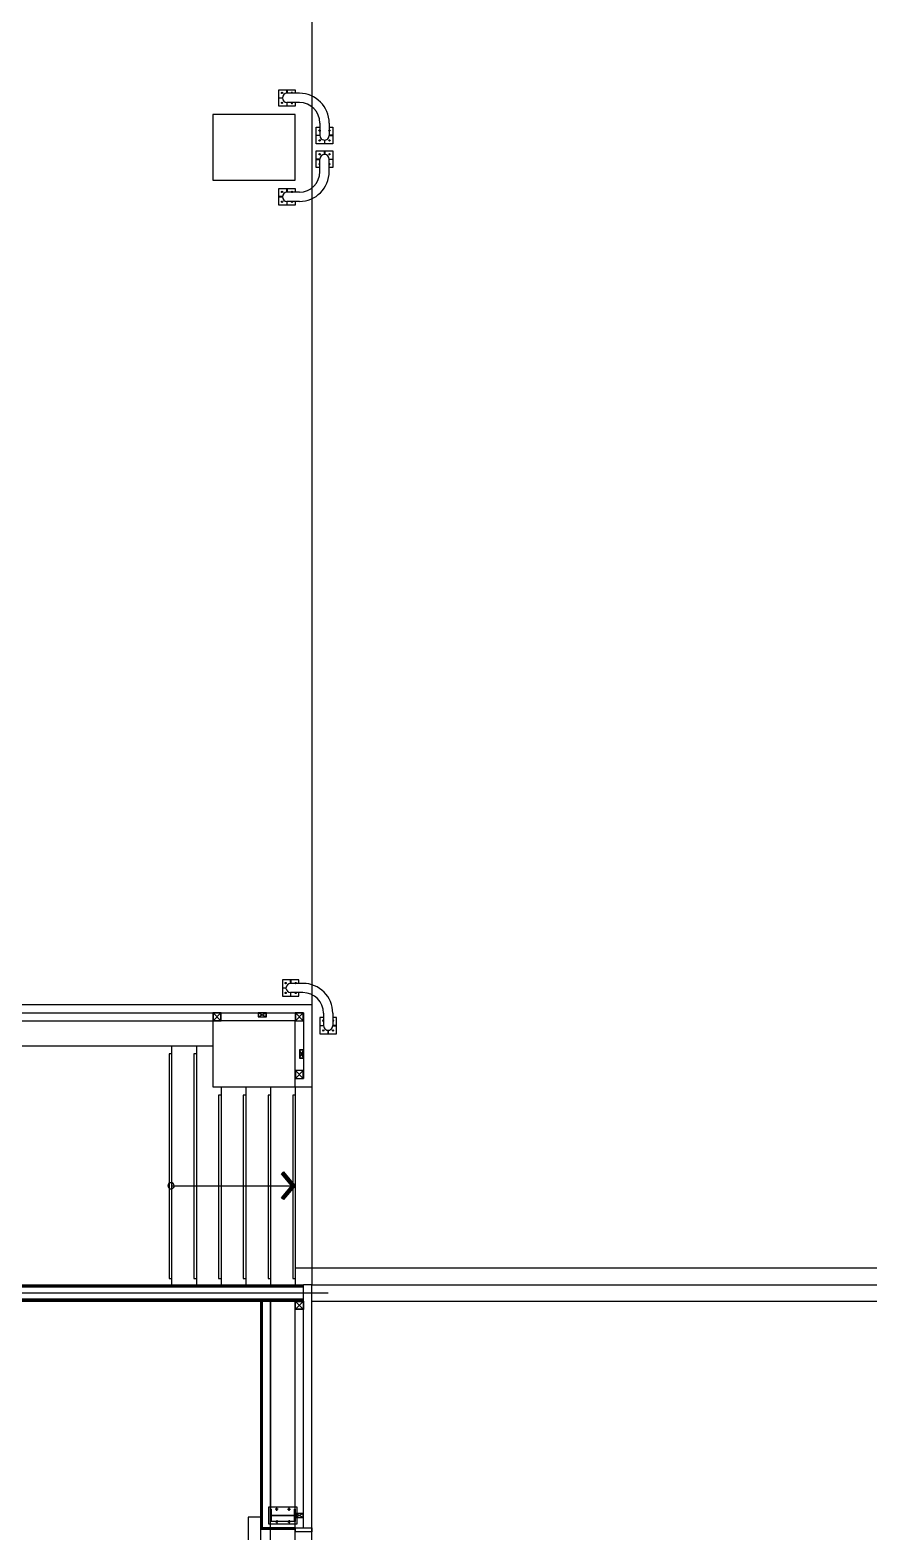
# Model space of a CAD drawing. Header units: millimetres. Extents: x 0 to 356400, y 0 to 68257.
# Drawn here: x 111347 to 111755, y 3366 to 4095 of the extents above; entities that cross this region are included whole.
import ezdxf

# ---------------------------------------------------------------- set-up
doc = ezdxf.new("R2010")
doc.units = ezdxf.units.MM
doc.header["$LTSCALE"] = 75
doc.linetypes.add('HID', pattern=[2.3, 1.5, -0.8])
for name, color, linetype in [('1', 7, 'Continuous'), ('6', 6, 'Continuous'), ('8', 8, 'Continuous'), ('SS-PLATE', 32, 'Continuous')]:
    doc.layers.add(name, color=color, linetype=linetype)

# ---------------------------------------------------------------- blocks, each defined once
blk = doc.blocks.new('BOLT')
at = {"layer": '1', "color": 251}
for p, q in [((-21, 0), (21, 0)), ((0, -21), (0, 21))]:
    blk.add_line(p, q, dxfattribs=at)
at = {"layer": '6', "color": 251}
blk.add_circle((0, 0), 11, dxfattribs=at)
blk = doc.blocks.new('WC2_BP')
at = {"layer": 'SS-PLATE', "color": 251, "ltscale": 0.05}
blk.add_lwpolyline([(-175, -100), (175, -100), (175, 100), (-175, 100)], close=True, dxfattribs=at)
at = {"linetype": 'HID', "yscale": 0.909090909090909, "zscale": 0.909090909090909}
for p, xscale in [((-75, 75), -0.909090909090909), ((75, 75), 0.909090909090909)]:
    blk.add_blockref('BOLT', p, dxfattribs=dict(at, xscale=xscale))
at = {"linetype": 'HID', "yscale": 0.909090909090909, "zscale": 0.909090909090909, "rotation": 180}
for p, xscale in [((-75, -75), 0.909090909090909), ((75, -75), -0.909090909090909)]:
    blk.add_blockref('BOLT', p, dxfattribs=dict(at, xscale=xscale))
blk = doc.blocks.new('G$C7369CDF7')
at = {"layer": '8'}
for p, q in [((97230, 58050), (97230, 73150)), ((97030, 58050), (97030, 72950)), ((96830, 72750), (96830, 57850)), ((97230, 58050), (97230, 58894)), ((93986, 58350), (93786, 58350)), ((93786, 58350), (93786, 58306)), ((93884, 58346), (93884, 58306)), ((93888, 58346), (93884, 58346)), ((93888, 58306), (93888, 58346)), ((93986, 58150), (93986, 58350)), ((82936, 58262), (83086, 58262)), ((82936, 58150), (83086, 58150)), ((82986, 58262), (82986, 58306)), ((82986, 58306), (83186, 58306)), ((82986, 58106), (82986, 58150)), ((83084, 58302), (83084, 58262)), ((83088, 58302), (83084, 58302)), ((83084, 58110), (83084, 58150)), ((83088, 58262), (83088, 58302)), ((83088, 58150), (83088, 58110)), ((83182, 58208), (83142, 58208)), ((83142, 58204), (83182, 58204)), ((83182, 58204), (83182, 58208)), ((83186, 58306), (83186, 58106)), ((83274, 58106), (83274, 58306)), ((83274, 58306), (83474, 58306)), ((83278, 58204), (83278, 58208)), ((83278, 58208), (83318, 58208)), ((83318, 58204), (83278, 58204)), ((83372, 58302), (83376, 58302)), ((83372, 58262), (83372, 58302)), ((83372, 58150), (83372, 58110)), ((83524, 58262), (83374, 58262)), ((83524, 58150), (83374, 58150)), ((83376, 58302), (83376, 58262)), ((83376, 58110), (83376, 58150)), ((83474, 58306), (83474, 58262)), ((83474, 58150), (83474, 58106)), ((93736, 58306), (93886, 58306)), ((93736, 58194), (93886, 58194)), ((93786, 58194), (93786, 58150)), ((93786, 58150), (93986, 58150)), ((93884, 58154), (93884, 58194)), ((93888, 58154), (93884, 58154)), ((93888, 58194), (93888, 58154)), ((93982, 58252), (93942, 58252)), ((93942, 58248), (93982, 58248)), ((93982, 58248), (93982, 58252)), ((97130, 44950), (97130, 58250)), ((21630, 58050), (97030, 58050)), ((83186, 58106), (82986, 58106)), ((83088, 58110), (83084, 58110)), ((83474, 58106), (83274, 58106)), ((83372, 58110), (83376, 58110)), ((93630, 57450), (93630, 58050)), ((93630, 58050), (94630, 58050)), ((94630, 57850), (94630, 58050)), ((97030, 58050), (97030, 57950)), ((97130, 58050), (97030, 58050)), ((105230, 58050), (97130, 58050)), ((99980, 57850), (99980, 58050)), ((99980, 58050), (100030, 58050)), ((99982, 58048), (100028, 58048)), ((99982, 57852), (99982, 58048)), ((100028, 58048), (100028, 57852)), ((100030, 58050), (100030, 57850)), ((82530, 57650), (82530, 57850)), ((82530, 57850), (82574, 57850)), ((82574, 57900), (82574, 57750)), ((82686, 57900), (82686, 57750)), ((82686, 57850), (82730, 57850)), ((82730, 57850), (82730, 57650)), ((83630, 57850), (82830, 57850)), ((82830, 57850), (82830, 56850)), ((83630, 56850), (83630, 57850)), ((83730, 57650), (83730, 57850)), ((83730, 57850), (83774, 57850)), ((83774, 57900), (83774, 57750)), ((83886, 57900), (83886, 57750)), ((83886, 57850), (83930, 57850)), ((83930, 57850), (83930, 57650)), ((93374, 57894), (93330, 57894)), ((93330, 57894), (93330, 57694)), ((93334, 57796), (93374, 57796)), ((93334, 57792), (93334, 57796)), ((93374, 57792), (93334, 57792)), ((93374, 57944), (93374, 57794)), ((93486, 57944), (93486, 57794)), ((93530, 57894), (93486, 57894)), ((93526, 57796), (93486, 57796)), ((93486, 57792), (93526, 57792)), ((93526, 57792), (93526, 57796)), ((93530, 57694), (93530, 57894)), ((93730, 57450), (93730, 57950)), ((93730, 57950), (94530, 57950)), ((93830, 57950), (93730, 57950)), ((93730, 57950), (93730, 57850)), ((93730, 57850), (93830, 57850)), ((93733, 57852), (93828, 57948)), ((93733, 57948), (93828, 57852)), ((93828, 57948), (93733, 57948)), ((93733, 57948), (93733, 57852)), ((93733, 57852), (93828, 57852)), ((93828, 57852), (93828, 57948)), ((93830, 57850), (93830, 57950)), ((94630, 57850), (93830, 57850)), ((93830, 57850), (93830, 56850)), ((94280, 57950, -103000), (94180, 57950, -103000)), ((94180, 57950, -103000), (94180, 57900, -103000)), ((94180, 57900, -103000), (94280, 57900, -103000)), ((94183, 57902, -103000), (94278, 57948, -103000)), ((94183, 57948, -103000), (94278, 57902, -103000)), ((94278, 57948, -103000), (94183, 57948, -103000)), ((94183, 57948, -103000), (94183, 57902, -103000)), ((94183, 57902, -103000), (94278, 57902, -103000)), ((94278, 57902, -103000), (94278, 57948, -103000)), ((94280, 57900, -103000), (94280, 57950, -103000)), ((94530, 57950), (94430, 57950)), ((94430, 57950), (94430, 57850)), ((94430, 57850), (94530, 57850)), ((94433, 57852), (94528, 57948)), ((94433, 57948), (94528, 57852)), ((94528, 57948), (94433, 57948)), ((94433, 57948), (94433, 57852)), ((94433, 57852), (94528, 57852)), ((94528, 57852), (94528, 57948)), ((94530, 57850), (94530, 57950)), ((94630, 57850), (97030, 57850)), ((94630, 56850), (94630, 57850)), ((94730, 57850), (94730, 57820)), ((94730, 57820), (96955, 57820)), ((95662, 57708), (95830, 57850)), ((95830, 57806), (95684, 57683)), ((95830, 56350), (95830, 57850)), ((95830, 57850), (95998, 57708)), ((95976, 57683), (95830, 57806)), ((96955, 57820), (96955, 57850)), ((97030, 48850), (97030, 57950)), ((97130, 57950), (97030, 57950)), ((97043, 48863), (97043, 57950)), ((97055, 48875), (97055, 57950)), ((99980, 57950), (97130, 57950)), ((97205, 57950), (97205, 48875)), ((97218, 57950), (97218, 48863)), ((97230, 48850), (97230, 57950)), ((97230, 57850), (97230, 57950)), ((97230, 57950), (97330, 57950)), ((104830, 57850), (97230, 57850)), ((97330, 57850), (97230, 57850)), ((97328, 57852), (97233, 57948)), ((97328, 57948), (97233, 57852)), ((97233, 57852), (97233, 57948)), ((97233, 57948), (97328, 57948)), ((97328, 57852), (97233, 57852)), ((97328, 57948), (97328, 57852)), ((97330, 57950), (97330, 57850)), ((99808, 57948, -103000), (99853, 57852, -103000)), ((99853, 57948, -103000), (99808, 57852, -103000)), ((99830, 57550, -103000), (99830, 57850, -103000)), ((99905, 57850), (99905, 57550)), ((99980, 57850), (99980, 57450)), ((100030, 57850), (99980, 57850)), ((100028, 57852), (99982, 57852)), ((99990, 57850), (99990, 57440)), ((100000, 57850), (100000, 57430)), ((101155, 57850), (100030, 57850)), ((82730, 57650), (82530, 57650)), ((82534, 57752), (82574, 57752)), ((82534, 57748), (82534, 57752)), ((82574, 57748), (82534, 57748)), ((82628, 57654), (82628, 57694)), ((82632, 57654), (82628, 57654)), ((82632, 57694), (82632, 57654)), ((82726, 57752), (82686, 57752)), ((82686, 57748), (82726, 57748)), ((82726, 57748), (82726, 57752)), ((83930, 57650), (83730, 57650)), ((83734, 57748), (83734, 57752)), ((83734, 57752), (83774, 57752)), ((83774, 57748), (83734, 57748)), ((83828, 57694), (83828, 57654)), ((83828, 57654), (83832, 57654)), ((83832, 57654), (83832, 57694)), ((83926, 57752), (83886, 57752)), ((83886, 57748), (83926, 57748)), ((83926, 57748), (83926, 57752)), ((93330, 57694), (93530, 57694)), ((93428, 57698), (93428, 57738)), ((93432, 57698), (93428, 57698)), ((93432, 57738), (93432, 57698)), ((95684, 57683), (95662, 57708)), ((95998, 57708), (95976, 57683)), ((99827, 57700, -103000), (99834, 57700, -103000)), ((93630, 50473), (93630, 57450)), ((93780, 57500, -103000), (93730, 57500, -103000)), ((93730, 57500, -103000), (93730, 57400, -103000)), ((93730, 50473), (93730, 57450)), ((93778, 57402, -103000), (93733, 57498, -103000)), ((93733, 57402, -103000), (93778, 57498, -103000)), ((93778, 57498, -103000), (93733, 57498, -103000)), ((93733, 57498, -103000), (93733, 57402, -103000)), ((93778, 57402, -103000), (93778, 57498, -103000)), ((93780, 57400, -103000), (93780, 57500, -103000)), ((94630, 57550), (97030, 57550)), ((94730, 57550), (94730, 57520)), ((94730, 57520), (96955, 57520)), ((96955, 57520), (96955, 57550)), ((104830, 57550), (97230, 57550)), ((97230, 57550), (99905, 57550)), ((97230, 57450), (99980, 57450)), ((97230, 57440), (99990, 57440)), ((97230, 57430), (100000, 57430)), ((99850, 57430), (99850, 57280)), ((100000, 57430), (102360, 57430)), ((93730, 57400, -103000), (93780, 57400, -103000)), ((93733, 57402, -103000), (93778, 57402, -103000)), ((94630, 57250), (97030, 57250)), ((94730, 57250), (94730, 57220)), ((96955, 57220), (96955, 57250)), ((99850, 57280), (102510, 57280)), ((94730, 57220), (96955, 57220)), ((93830, 56950), (93730, 56950)), ((93730, 56950), (93730, 56850)), ((93733, 56852), (93828, 56948)), ((93733, 56948), (93828, 56852)), ((93828, 56948), (93733, 56948)), ((93733, 56948), (93733, 56852)), ((93828, 56852), (93828, 56948)), ((93830, 56850), (93830, 56950)), ((94630, 56950), (97030, 56950)), ((94730, 56950), (94730, 56920)), ((94730, 56920), (96955, 56920)), ((96955, 56920), (96955, 56950)), ((82830, 56850), (83630, 56850)), ((93730, 56850), (93830, 56850)), ((93733, 56852), (93828, 56852)), ((93830, 45550), (93830, 56850)), ((93830, 56850), (94630, 56850)), ((94130, 45550), (94130, 56850)), ((94130, 56650), (97030, 56650)), ((94230, 56650), (94230, 56620)), ((94230, 56620), (96955, 56620)), ((96955, 56620), (96955, 56650)), ((94130, 56350), (97030, 56350)), ((94230, 56350), (94230, 56320)), ((94230, 56320), (96955, 56320)), ((96955, 56320), (96955, 56350))]:
    blk.add_line(p, q, dxfattribs=at)
at = {"layer": '8', "elevation": -103000}
blk.add_lwpolyline([(99755, 57550), (99755, 57559), (99814, 57559, 0.414214), (99827, 57572), (99827, 57828, 0.414214), (99814, 57841), (99755, 57841), (99755, 57850), (99905, 57850), (99905, 57841), (99847, 57841, 0.414214), (99834, 57828), (99834, 57572, 0.414214), (99847, 57559), (99905, 57559), (99905, 57550)], format="xyb", close=True, dxfattribs=at)
for points in [[(99805, 57950), (99805, 57850), (99855, 57850), (99855, 57950)], [(99808, 57948), (99808, 57852), (99853, 57852), (99853, 57948)]]:
    blk.add_lwpolyline(points, close=True, dxfattribs=at)
at = {"layer": '8'}
for centre in [(93946, 58310), (83026, 58266), (83026, 58146), (83146, 58266), (83146, 58146), (83314, 58266), (83314, 58146), (93946, 58190), (83770, 57810), (83890, 57810), (93370, 57854), (93490, 57854), (82570, 57690), (82690, 57690), (83770, 57690), (83890, 57690), (93370, 57734), (93490, 57734)]:
    blk.add_circle(centre, 8, dxfattribs=at)
for centre, radius, start, end in [((93826, 58310), 8, 330, 210), ((82936, 57900), 362, 90, 180), ((82936, 57900), 250, 90, 180), ((83086, 58206), 56, 270, 90), ((83374, 58206), 56, 90, 270), ((83434, 58266), 8, 330, 210), ((83434, 58146), 8, 150, 30), ((83524, 57900), 362, 0, 90), ((83524, 57900), 250, 0, 90), ((93736, 57944), 362, 90, 180), ((93736, 57944), 250, 90, 180), ((93826, 58190), 8, 150, 30), ((93886, 58250), 56, 270, 90), ((82570, 57810), 8, 60, 300), ((82690, 57810), 8, 240, 120), ((93430, 57794), 56, 180, 0), ((82630, 57750), 56, 180, 0), ((83830, 57750), 56, 180, 0), ((95830, 56343), 37.5, 90, 270), ((95830, 56343), 37.5, 270, 90)]:
    blk.add_arc(centre, radius, start, end, dxfattribs=at)
for points in [[(95830, 57806), (95830, 57850), (95684, 57683), (95662, 57708)], [(95976, 57683), (95998, 57708), (95830, 57806), (95830, 57850)]]:
    blk.add_solid(points, dxfattribs=at)
at = {"layer": '8', "rotation": 89.99999999999993}
blk.add_blockref('WC2_BP', (99830, 57700, -103000), dxfattribs=at)

msp = doc.modelspace()

# ---------------------------------------------------------------- block references
at = {"xscale": 0.04000000000000001, "yscale": 0.04000000000000001, "zscale": 0.04000000000000001, "rotation": 270}
msp.add_blockref('G$C7369CDF7', (109162.17, 7367.09), dxfattribs=at)

doc.saveas('drawing.dxf')
